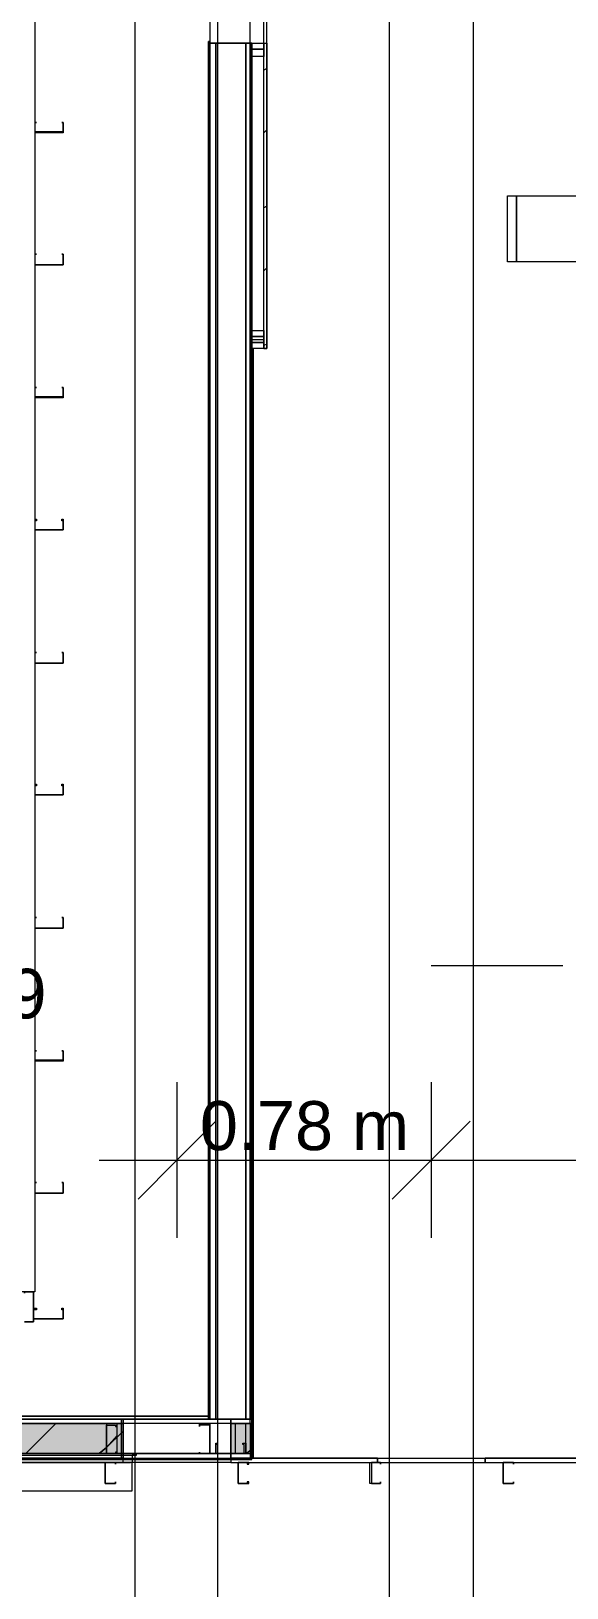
# Model space of a CAD drawing. Header units: metres. Extents: x -2 to 237, y -8 to 52.
# Drawn here: x 45.305 to 46.946, y 33.853 to 38.616 of the extents above; entities that cross this region are included whole.
import ezdxf

# ---------------------------------------------------------------- set-up
doc = ezdxf.new("R2010")
doc.units = ezdxf.units.M
doc.layers.add('HVAC - Ductos', color=5, linetype='Continuous', lineweight=0)
doc.layers.add('PDF_Text', color=7, linetype='Continuous', lineweight=0)
doc.layers.add('PDF_Geometry', color=7, linetype='Continuous', lineweight=0, true_color=0xaaaaaa)
doc.layers.add('PDF_Solid Fills', color=7, linetype='Continuous', lineweight=0, true_color=0xffffff)
doc.styles.add('PDF Helvetica', font='')
doc.styles.get('PDF Helvetica').set_extended_font_data('Helvetica')

msp = doc.modelspace()

# ---------------------------------------------------------------- hatches: boundary and pattern name
at = {"layer": 'PDF_Solid Fills', "lineweight": 0, "transparency": 33554559}
h = msp.add_hatch(color=256, dxfattribs=at)
h.paths.add_polyline_path([(42.9933, 34.2637), (42.9933, 34.3553), (42.1824, 34.3553), (42.1824, 34.2637)])
h.paths.add_polyline_path([(45.9622, 34.2683), (45.9806, 34.2637), (45.9806, 34.3553), (45.9164, 34.3553), (45.9164, 34.2637), (45.9576, 34.2683)])
h.paths.add_polyline_path([(45.5866, 34.2637), (45.5866, 34.3553), (43.3462, 34.3553), (43.3462, 34.2637)])
h = msp.add_hatch(color=256, dxfattribs=at)
h.paths.add_polyline_path([(42.9751, 34.2637), (42.9751, 34.3553), (42.1962, 34.3553), (42.1962, 34.2637)])
h.paths.add_polyline_path([(45.9622, 34.2637), (45.9622, 34.3553), (45.9302, 34.3553), (45.9302, 34.2637)])
h.paths.add_polyline_path([(45.5682, 34.2637), (45.5682, 34.3553), (45.5636, 34.3553), (43.3644, 34.3507), (43.3644, 34.2637)])

# ---------------------------------------------------------------- linework, layer by layer
at = {"layer": 'HVAC - Ductos', "lineweight": 0}
for points in [[(46.4021, 33.7047), (46.4021, 39.1019), (46.6587, 39.1019), (46.6587, 33.7047)], [(48.2989, 38.1123), (48.2989, 37.9106), (46.7915, 37.9106), (46.7915, 38.1123), (48.2989, 38.1123), (48.2989, 37.9106), (48.4501, 37.9106), (48.4501, 38.2634)], [(46.7915, 38.1123), (46.7915, 37.9106), (46.7641, 37.9106), (46.7641, 38.1123)], [(45.6278, 34.2591), (45.6278, 34.2637), (44.7848, 34.2637), (44.7848, 34.2591)], [(45.4079, 34.2362), (45.2475, 34.2362)], [(45.6095, 34.2362), (45.4858, 34.2362)]]:
    msp.add_lwpolyline(points, close=True, dxfattribs=at)
for points in [[(45.6232, 34.2637), (45.6232, 38.7491), (45.8752, 38.7491), (45.8752, 32.7105), (45.6232, 32.7105), (45.6232, 34.2591), (45.6141, 34.2591), (45.6141, 34.2362), (44.8031, 34.2362), (44.8031, 34.1492), (45.6141, 34.1492), (45.6141, 34.2362), (44.8031, 34.2362), (44.8031, 34.2591), (44.7894, 34.2591)], [(46.5304, 35.7573), (46.9336, 35.7573)], [(45.7515, 35.3999), (45.7515, 35.1617), (45.7515, 34.9235)], [(46.5304, 35.3999), (46.5304, 35.1617), (46.5304, 34.9235)], [(45.8706, 35.2808), (45.7515, 35.1617), (45.6324, 35.0425)], [(46.6495, 35.2808), (46.5304, 35.1617), (46.4112, 35.0425)], [(45.5132, 35.1617), (46.5304, 35.1617), (49.4901, 35.1617)], [(45.6049, 34.2637), (44.8123, 34.2637)], [(45.6232, 34.2637), (45.6232, 34.2591)], [(45.6095, 34.2362), (45.6095, 34.2362)]]:
    msp.add_lwpolyline(points, dxfattribs=at)
at = {"layer": 'PDF_Geometry', "lineweight": 0}
for points in [[(45.4445, 44.2516), (45.4445, 40.1694), (45.4308, 40.1694), (45.4308, 44.2516), (42.7322, 44.2516), (42.7322, 40.1694), (42.7139, 40.1694), (42.7139, 44.2516), (42.3061, 44.2516), (42.3061, 43.4636), (42.1824, 43.4636), (42.1824, 38.5796), (42.3061, 38.5796), (42.3061, 40.0457), (45.8523, 40.0457), (45.8523, 38.5796), (45.8523, 34.3691)], [(45.9806, 34.2499), (45.9806, 38.5796), (45.9806, 34.3691), (45.8523, 34.3691), (45.8523, 38.5796), (45.8706, 38.5796), (45.8706, 34.3691), (45.8706, 38.5796), (45.9622, 38.5796), (45.9622, 34.3691), (45.9622, 38.5796), (45.976, 38.5796), (45.976, 34.3691), (45.976, 38.5796), (45.9806, 38.5796), (45.8523, 38.5796), (45.976, 38.5796), (45.976, 43.4636)], [(45.9989, 38.5796), (46.0172, 38.5796), (46.0172, 39.5554), (46.0264, 39.5554), (46.0264, 40.5359), (46.0172, 40.5359), (46.0172, 40.5542), (45.976, 40.5542), (45.976, 40.5359), (46.0172, 40.5359), (46.0172, 41.5118), (46.0264, 41.5118), (46.0264, 42.4877), (46.0172, 42.4877), (46.0172, 43.4682), (46.0264, 43.4682)], [(46.0172, 37.6449), (46.0264, 37.6449), (46.0264, 38.5796), (46.0264, 37.6449), (46.0172, 37.6449), (46.0172, 38.5796), (46.0264, 38.5796), (46.0264, 39.5554), (46.0172, 39.5554), (46.0172, 40.5359), (46.0264, 40.5359), (46.0264, 41.5118)], [(45.8523, 38.5796), (45.8523, 34.3691), (45.8523, 38.5796)], [(46.0172, 38.5796), (46.0172, 38.5612), (45.976, 38.5612), (45.976, 38.5796), (46.0172, 38.5796), (46.0264, 38.5796)], [(46.0172, 37.6815), (46.0172, 38.5383), (45.9806, 38.5383)], [(46.0264, 38.5017), (46.0172, 38.4971)], [(45.3162, 38.3093), (45.4033, 38.3093), (45.4033, 38.3367), (45.3987, 38.3367), (45.4033, 38.3367), (45.4033, 38.3093), (45.4033, 38.3047), (45.3162, 38.3047)], [(45.3162, 38.3093), (45.3162, 38.3093)], [(45.3208, 38.3367), (45.3208, 38.3367)], [(45.3987, 38.3367), (45.3987, 38.3367)], [(45.4033, 38.3093), (45.4033, 38.3093)], [(46.0264, 38.3138), (46.0172, 38.3047)], [(46.0264, 38.0802), (46.0172, 38.0756)], [(45.3208, 37.9336), (45.3208, 37.9336)], [(45.3987, 37.9336), (45.3987, 37.9336)], [(45.3162, 37.9015), (45.3162, 37.9015)], [(45.4033, 37.9015), (45.4033, 37.9015)], [(45.4033, 37.9015), (45.4033, 37.9015)], [(46.0264, 37.8923), (46.0172, 37.8832)], [(45.9806, 37.6999), (46.0172, 37.6999), (46.0172, 37.6815), (45.9806, 37.6815)], [(46.0264, 37.6587), (46.0172, 37.6541)], [(45.3162, 37.4983), (45.4033, 37.4983), (45.4033, 37.5258), (45.3987, 37.5258), (45.4033, 37.5258), (45.4033, 37.4983), (45.4033, 37.4937), (45.3162, 37.4937)], [(45.3162, 37.4983), (45.3162, 37.4983)], [(45.3208, 37.5258), (45.3208, 37.5258)], [(45.3987, 37.5258), (45.3987, 37.5258)], [(45.4033, 37.4983), (45.4033, 37.4983)], [(45.3162, 37.1226), (45.3208, 37.1226), (45.3208, 37.1181), (45.3162, 37.1181)], [(45.3162, 37.0905), (45.3162, 37.0905)], [(45.4033, 37.0905), (45.4033, 37.0905)], [(45.4033, 37.0905), (45.4033, 37.0905)], [(45.3162, 36.6827), (45.3162, 36.6827)], [(45.3208, 36.7148), (45.3208, 36.7148)], [(45.3987, 36.7148), (45.3987, 36.7148)], [(45.3162, 36.3116), (45.3208, 36.3116), (45.3208, 36.3071), (45.3162, 36.3071)], [(45.3162, 36.2796), (45.3162, 36.2796)], [(45.4033, 36.2796), (45.4033, 36.2796)], [(45.4033, 36.2796), (45.4033, 36.2796)], [(45.3162, 35.8718), (45.3162, 35.8718)], [(45.3208, 35.9039), (45.3208, 35.9039)], [(45.3987, 35.9039), (45.3987, 35.9039)], [(45.4033, 35.8718), (45.4033, 35.8718)], [(45.4033, 35.8718), (45.4033, 35.8718)], [(45.3162, 35.4687), (45.4033, 35.4687), (45.4033, 35.4961), (45.3987, 35.4961), (45.4033, 35.4961), (45.4033, 35.4687), (45.4033, 35.4641), (45.3162, 35.4641)], [(45.3208, 35.4961), (45.3208, 35.4961)], [(45.3987, 35.4961), (45.3987, 35.4961)], [(45.3162, 35.4687), (45.3162, 35.4687)], [(45.4033, 35.4687), (45.4033, 35.4687)], [(45.3162, 35.0609), (45.3162, 35.0609)], [(45.3208, 35.093), (45.3208, 35.093)], [(45.3987, 35.093), (45.3987, 35.093)], [(45.4033, 35.0609), (45.4033, 35.0609)], [(45.4033, 35.0609), (45.4033, 35.0609)], [(45.3117, 34.7585), (45.3117, 34.7585)], [(45.3117, 34.7585), (45.3117, 34.7585)], [(45.4033, 34.676), (45.4033, 34.676)], [(45.4033, 34.676), (45.4033, 34.676)], [(43.3462, 34.3553), (43.3462, 34.3691), (43.3462, 34.3553), (45.5866, 34.3553), (45.5866, 34.3691), (43.3462, 34.3691), (42.9933, 34.3691), (43.3462, 34.3691), (42.9933, 34.3691), (42.1824, 34.3691), (42.9933, 34.3691), (43.3462, 34.3691), (43.3462, 34.2454), (42.9933, 34.2454), (42.9888, 34.2454), (42.1824, 34.2454), (42.1824, 34.3553)], [(42.3107, 34.3782), (45.8523, 34.3782), (42.3107, 34.3782)], [(45.9164, 34.3553), (45.9164, 34.3691), (45.5866, 34.3691), (45.9164, 34.3691), (45.5866, 34.3691), (45.9164, 34.3691), (45.9164, 34.2637), (45.9164, 34.2454), (45.5866, 34.2454), (45.582, 34.2454), (43.3462, 34.2454), (43.3462, 34.3553), (43.3462, 34.2637), (45.5866, 34.2637), (45.5866, 34.3553), (43.3462, 34.3553), (42.9933, 34.3553), (42.9933, 34.2637), (42.9933, 34.2454), (43.3462, 34.2454), (42.9933, 34.2454), (43.3462, 34.2454), (43.3462, 34.2637)], [(45.976, 34.3553), (45.976, 34.2454), (45.9806, 34.2454), (45.976, 34.2454), (45.9164, 34.2454), (45.9164, 34.2637), (45.9164, 34.3553), (45.5866, 34.3553), (45.5866, 34.2637), (45.5866, 34.2454), (45.9164, 34.2454), (45.5866, 34.2454), (45.9164, 34.2454), (45.9806, 34.2454), (45.9164, 34.2454), (45.9164, 34.2362), (45.5866, 34.2362), (45.5866, 34.2499), (43.3462, 34.2499), (42.9933, 34.2499)], [(45.976, 34.2637), (45.9806, 34.2637), (45.9806, 34.3553), (45.976, 34.3553), (45.976, 34.3691), (45.9164, 34.3691), (45.9164, 34.3553), (45.9164, 34.2637), (45.5866, 34.2637), (45.9164, 34.2637), (45.9164, 34.3553), (45.5866, 34.3553), (45.5866, 34.3691), (45.5866, 34.2454), (45.582, 34.2454), (45.582, 34.3553), (45.582, 34.3691), (43.3462, 34.3691)], [(45.5866, 34.3691), (43.3462, 34.3691), (45.5866, 34.3691)], [(45.582, 34.3553), (45.5866, 34.3553), (45.5866, 34.2637), (45.582, 34.2637)], [(45.8202, 34.3461), (45.8202, 34.3461)], [(45.8523, 34.3507), (45.8523, 34.3507)], [(45.9806, 34.3691), (45.9164, 34.3691), (45.9806, 34.3691)], [(43.3462, 34.2637), (45.5866, 34.2637), (45.5866, 34.2454), (43.3462, 34.2454)], [(45.8202, 34.2683), (45.8202, 34.2683)], [(45.8523, 34.2637), (45.8523, 34.2637)], [(45.8523, 34.2637), (45.8523, 34.2637)], [(45.8706, 34.2637), (45.8706, 34.2637)], [(45.8706, 34.2637), (45.8706, 34.2637)], [(45.9164, 34.2637), (45.9164, 34.2454)], [(45.9576, 34.2637), (45.9576, 34.2637)], [(44.7527, 34.2362), (45.5866, 34.2362), (45.5866, 34.2499), (43.3462, 34.2499), (43.3462, 34.2362), (43.9097, 34.2362)], [(43.3462, 34.2454), (45.5866, 34.2454), (43.3462, 34.2454)], [(45.5316, 34.2362), (45.5316, 34.2362)], [(45.5636, 34.2362), (45.5636, 34.2316), (45.5636, 34.2362), (45.5362, 34.2362), (45.5316, 34.2362)], [(45.5636, 34.2316), (45.5636, 34.2316)], [(45.5866, 34.2499), (45.9164, 34.2499), (46.3654, 34.2499), (46.3654, 34.2362), (46.6953, 34.2362), (46.6953, 34.2499)], [(45.9714, 34.2362), (46.3654, 34.2362), (46.3654, 34.2499), (45.9164, 34.2499), (45.9164, 34.2362), (45.9394, 34.2362)], [(45.9164, 34.2454), (45.9164, 34.2454)], [(45.9164, 34.2454), (45.9164, 34.2454)], [(46.3471, 34.2362), (46.3471, 34.2362)], [(46.3746, 34.2362), (46.3746, 34.2316), (46.3746, 34.2362), (46.3471, 34.2362)], [(46.3654, 34.2499), (46.6953, 34.2499), (48.1064, 34.2499), (48.1064, 34.2362), (48.9953, 34.2362), (48.9953, 34.2499)], [(46.3746, 34.2316), (46.3746, 34.2316)], [(48.0011, 34.2362), (48.1064, 34.2362), (48.1064, 34.2499), (46.6953, 34.2499), (46.6953, 34.2362), (46.7503, 34.2362)], [(46.7823, 34.2362), (47.1581, 34.2362)], [(45.5636, 34.1766), (45.5636, 34.1766)], [(46.3746, 34.1766), (46.3746, 34.1766)]]:
    msp.add_lwpolyline(points, dxfattribs=at)
for points in [[(45.3162, 39.6654), (45.3162, 39.6517), (45.3162, 34.7768), (45.3162, 34.7585), (42.8467, 34.7585), (42.8467, 34.7768), (42.8467, 39.6517), (42.8467, 39.6654)], [(45.8477, 38.5842), (45.8523, 38.5842), (45.8477, 38.5842), (45.8477, 34.3691)], [(45.8523, 38.5796), (45.8523, 34.3691)], [(45.976, 38.5612), (46.0172, 38.5612), (46.0172, 38.5383), (45.976, 38.5383)], [(45.3208, 38.3367), (45.3162, 38.3367)], [(45.4033, 37.9015), (45.4033, 37.9336), (45.3987, 37.9336), (45.4033, 37.9336), (45.4033, 37.9015), (45.3162, 37.9015)], [(45.3208, 37.9336), (45.3162, 37.9336)], [(45.976, 37.6815), (46.0172, 37.6815), (46.0172, 37.6633), (45.976, 37.6633)], [(46.0172, 37.6724), (46.0172, 37.6633), (45.976, 37.6633), (45.976, 37.6724)], [(46.0172, 37.6633), (46.0172, 37.6449), (45.976, 37.6449), (45.976, 37.6633)], [(45.9806, 34.3691), (45.9852, 34.3691), (45.9852, 37.6449), (45.9852, 34.3691), (45.9806, 34.3691), (45.9806, 37.6449), (45.9806, 34.3691), (45.9806, 34.3782)], [(45.3208, 37.5258), (45.3162, 37.5258)], [(45.4033, 37.0905), (45.4033, 37.1181), (45.3987, 37.1181), (45.3987, 37.1226), (45.4033, 37.1226), (45.4033, 37.0905), (45.3162, 37.0905)], [(45.4033, 36.6827), (45.4033, 36.6873), (45.4033, 36.7148), (45.3987, 36.7148), (45.4033, 36.7148), (45.4033, 36.6873), (45.4033, 36.6827), (45.3162, 36.6827)], [(45.3208, 36.7148), (45.3162, 36.7148)], [(45.4033, 36.2796), (45.4033, 36.3071), (45.3987, 36.3071), (45.3987, 36.3116), (45.4033, 36.3116), (45.4033, 36.2796), (45.3162, 36.2796)], [(45.4033, 35.8718), (45.4033, 35.9039), (45.3987, 35.9039), (45.4033, 35.9039), (45.4033, 35.8718), (45.3162, 35.8718)], [(45.3208, 35.9039), (45.3162, 35.9039)], [(45.3208, 35.4961), (45.3162, 35.4961)], [(45.4033, 35.0609), (45.4033, 35.093), (45.3987, 35.093), (45.4033, 35.093), (45.4033, 35.0609), (45.3162, 35.0609)], [(45.3208, 35.093), (45.3162, 35.093)], [(45.3117, 34.6668), (45.3117, 34.6714), (45.3117, 34.7585), (45.2842, 34.7585), (45.2842, 34.7539), (45.2842, 34.7585), (45.3117, 34.7585), (45.3117, 34.6714), (45.3117, 34.6668), (45.2842, 34.6668)], [(45.3208, 34.7081), (45.3208, 34.7035), (45.3117, 34.7035), (45.3117, 34.676), (45.3162, 34.676), (45.4033, 34.676), (45.4033, 34.7035), (45.3987, 34.7035), (45.3987, 34.7081), (45.4033, 34.7081), (45.4033, 34.676), (45.3162, 34.676), (45.3117, 34.676), (45.3117, 34.7081)], [(42.4344, 34.3691), (45.6736, 34.3691)], [(43.3462, 34.2454), (45.5866, 34.2454), (45.5866, 34.3691), (43.3462, 34.3691)], [(43.3644, 34.2637), (45.5682, 34.2637), (45.5682, 34.3553), (43.3644, 34.3553)], [(45.5682, 34.3553), (45.5362, 34.3553), (45.5362, 34.3507), (45.5362, 34.2637), (45.5682, 34.2637), (45.5682, 34.2683), (45.5636, 34.2683), (45.5636, 34.2637), (45.5362, 34.2637), (45.5362, 34.3507), (45.5636, 34.3507), (45.5636, 34.3461), (45.5682, 34.3461)], [(45.8523, 34.3553), (45.8523, 34.3507), (45.8523, 34.2637), (45.8202, 34.2637), (45.8202, 34.2683), (45.8202, 34.2637), (45.8523, 34.2637), (45.8523, 34.3507), (45.8202, 34.3507), (45.8202, 34.3461), (45.8202, 34.3553)], [(45.9164, 34.2454), (45.9806, 34.2454), (45.9806, 34.3691), (45.9164, 34.3691), (45.9164, 34.2637)], [(45.9806, 34.3553), (45.9806, 34.3691), (45.9164, 34.3691), (45.9164, 34.3553)], [(45.9806, 34.2637), (45.9806, 34.3553), (45.9164, 34.3553), (45.9164, 34.2637)], [(45.9302, 34.2637), (45.9622, 34.2637), (45.9622, 34.3553), (45.9302, 34.3553)], [(45.9806, 34.2499), (45.9806, 34.3691), (45.9852, 34.3691), (45.9852, 34.2499), (45.9852, 34.3691), (45.9806, 34.3691)], [(45.9622, 34.2637), (45.9576, 34.2637), (45.8706, 34.2637), (45.8706, 34.2957), (45.8752, 34.2957), (45.8752, 34.2912), (45.8706, 34.2912), (45.8706, 34.2637), (45.9576, 34.2637), (45.9576, 34.2912), (45.9531, 34.2912), (45.9531, 34.2957), (45.9622, 34.2957)], [(45.9806, 34.2454), (45.9806, 34.2637), (45.9164, 34.2637), (45.9164, 34.2454)], [(45.5316, 34.1766), (45.5316, 34.172), (45.5362, 34.172), (45.5636, 34.172), (45.5636, 34.1766), (45.5636, 34.172), (45.5362, 34.172), (45.5316, 34.172), (45.5316, 34.1766), (45.5316, 34.2362)], [(45.9714, 34.2362), (45.9394, 34.2362), (45.9394, 34.1766), (45.9394, 34.172), (45.9714, 34.172), (45.9714, 34.1766), (45.9668, 34.1766), (45.9668, 34.172), (45.9394, 34.172), (45.9394, 34.1766), (45.9394, 34.2362), (45.9668, 34.2362), (45.9668, 34.2316), (45.9714, 34.2316)], [(46.3471, 34.1766), (46.3471, 34.172), (46.3746, 34.172), (46.3746, 34.1766), (46.3746, 34.172), (46.3471, 34.172), (46.3425, 34.172), (46.3425, 34.1766), (46.3425, 34.2362), (46.3471, 34.2362)], [(46.7823, 34.2362), (46.7503, 34.2362), (46.7503, 34.1766), (46.7503, 34.172), (46.7823, 34.172), (46.7823, 34.1766), (46.7823, 34.172), (46.7503, 34.172), (46.7503, 34.1766), (46.7503, 34.2362), (46.7823, 34.2362), (46.7823, 34.2316)]]:
    msp.add_lwpolyline(points, close=True, dxfattribs=at)
at = {"layer": 'PDF_Geometry', "color": 254, "lineweight": 0, "true_color": 0xd4d4d4}
msp.add_lwpolyline([(45.3804, 34.3553), (45.2887, 34.2637)], close=True, dxfattribs=at)
for points in [[(45.5866, 34.3324), (45.5362, 34.282), (45.5132, 34.2637), (45.5362, 34.282), (45.5682, 34.3186)], [(45.9622, 34.2637), (45.9806, 34.2774)], [(45.9622, 34.2637), (45.9622, 34.2637)]]:
    msp.add_lwpolyline(points, dxfattribs=at)
at = {"layer": 'PDF_Geometry', "color": 254, "lineweight": 0, "true_color": 0xd2d2d2}
for points in [[(45.5362, 34.2683), (45.5362, 34.2683)], [(45.9073, 34.2637), (45.9118, 34.2637)], [(45.9394, 34.172), (45.9439, 34.172)]]:
    msp.add_lwpolyline(points, dxfattribs=at)

# ---------------------------------------------------------------- texts
at = {"layer": 'PDF_Text', "lineweight": 0, "attachment_point": 4, "style": 'PDF Helvetica'}
for s, insert, char_height in [('BOD3.79', (44.4794, 35.6699), 0.1519), ('0.78 m', (45.8218, 35.266), 0.15002)]:
    msp.add_mtext(s, dxfattribs=dict(at, insert=insert, char_height=char_height))

doc.saveas('drawing.dxf')
